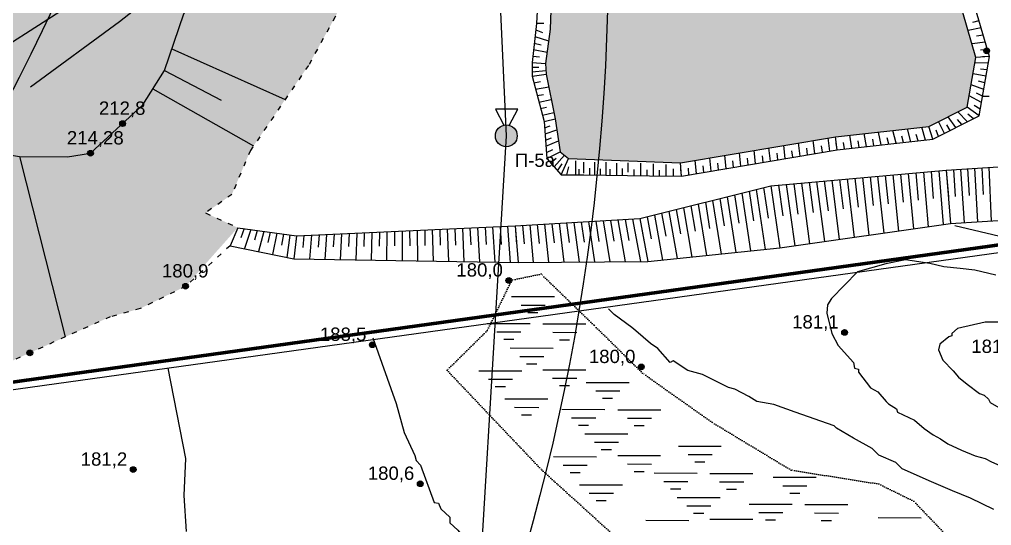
# Model space of a CAD drawing. Header units: millimetres. Extents: x 6127 to 9314, y 4730 to 7085.
# Drawn here: x 7521.1 to 7769.4, y 5654.5 to 5783.9 of the extents above; entities that cross this region are included whole.
import ezdxf

# ---------------------------------------------------------------- set-up
doc = ezdxf.new("R2010")
doc.units = ezdxf.units.MM
doc.header["$LTSCALE"] = 0.7
doc.linetypes.add('ACAD_ISO03W100', pattern=[30, 12, -18])
doc.linetypes.add('ACAD_ISO07W100', pattern=[3, 0, -3])
for name, color, linetype in [('болото', 84, 'Continuous'), ('відм', 14, 'Continuous'), ('горизонталі', 22, 'Continuous'), ('горный отвод', 7, 'Continuous'), ('Откос', 7, 'Continuous'), ('чорн', 255, 'Continuous')]:
    doc.layers.add(name, color=color, linetype=linetype)
doc.styles.get("Standard").update_dxf_attribs({"font": 'arial.ttf'})

# ---------------------------------------------------------------- blocks, each defined once
blk = doc.blocks.new('1')
at = {"layer": 'чорн', "color": 7, "ltscale": 0.2, "transparency": 33554687}
for p, q in [((5601.51, 1990.78), (5598.6, 1986.67)), ((5594.99, 1981.51), (5597.87, 1985.63))]:
    blk.add_line(p, q, dxfattribs=at)
for points in [[(5601.51, 1990.78), (5600.59, 1990.54)], [(5601.51, 1990.78), (5601.59, 1989.83)], [(5600.83, 1989.82), (5599.91, 1989.58)], [(5600.83, 1989.82), (5600.92, 1988.87)], [(5595.66, 1982.47), (5595.57, 1983.42)], [(5594.99, 1981.51), (5594.9, 1982.46)], [(5594.99, 1981.51), (5595.9, 1981.75)], [(5595.66, 1982.47), (5596.58, 1982.71)]]:
    blk.add_lwpolyline(points, dxfattribs=at)
blk.add_circle((5598.25, 1986.14), 0.633, dxfattribs=at)

msp = doc.modelspace()

# ---------------------------------------------------------------- hatches: boundary and pattern name
at = {"layer": 'відм', "ltscale": 0.2}
h = msp.add_hatch(color=256, dxfattribs=at)
h.dxf.hatch_style = 1
h.paths.add_polyline_path([(7768.89, 5775.9, 1), (7767.42, 5775.9, 1)])
h = msp.add_hatch(color=32, dxfattribs=at)
h.dxf.hatch_style = 1
h.paths.add_polyline_path([(7646.83, 5717.18, 1), (7645.36, 5717.18, 1)])
h = msp.add_hatch(color=32, dxfattribs=at)
h.dxf.hatch_style = 1
h.paths.add_polyline_path([(7732.58, 5703.89, 1), (7731.12, 5703.89, 1)])
h = msp.add_hatch(color=32, dxfattribs=at)
h.dxf.hatch_style = 1
h.paths.add_polyline_path([(7611.95, 5700.73, 1), (7610.49, 5700.74, 1)])
h = msp.add_hatch(color=32, dxfattribs=at)
h.dxf.hatch_style = 1
h.paths.add_polyline_path([(7680.68, 5695.06, 1), (7679.21, 5695.06, 1)])
h = msp.add_hatch(color=32, dxfattribs=at)
h.dxf.hatch_style = 1
h.paths.add_polyline_path([(7550.87, 5668.81, 1), (7549.4, 5668.81, 1)])
h = msp.add_hatch(color=32, dxfattribs=at)
h.dxf.hatch_style = 1
h.paths.add_polyline_path([(7624.19, 5665.19, 1), (7622.73, 5665.19, 1)])
at = {"layer": 'чорн', "ltscale": 0.2, "true_color": 0xf5f500}
h = msp.add_hatch(color=2, dxfattribs=at)
h.dxf.hatch_style = 1
h.paths.add_polyline_path([(7594.9, 5772.17), (7601.74, 5784.57), (7612.96, 5807.35), (7615.81, 5818.55), (7619.15, 5884.67), (7615.07, 5901.6), (7608.55, 5927.73), (7602.87, 5947.37), (7596.13, 5963.26), (7589.81, 5971.68), (7580.77, 5977.39), (7556.46, 5986.69), (7521.33, 5996.81), (7491.5, 5999.28), (7447.45, 6002.95), (7435.91, 6004.7), (7429.43, 6004.71), (7424.29, 6006.1), (7415.8, 6006.11), (7410.37, 6008), (7400.98, 6008.01), (7369.96, 6015.66), (7365.9, 6016.44), (7362.57, 6011.03), (7359.44, 6003.22), (7359.42, 5990.5), (7360.37, 5962.75), (7360.35, 5944.9), (7357.22, 5920.26), (7353.5, 5902.25), (7347.36, 5879.74), (7343.89, 5862.19), (7340.56, 5844.34), (7339.07, 5829.65), (7341.91, 5804.24), (7353.8, 5743.38), (7357.27, 5694.88), (7413.35, 5684.07), (7442.36, 5684.03), (7485.55, 5688.38), (7516.07, 5695.23), (7544.27, 5707.9), (7551.94, 5710), (7563.51, 5715.69), (7576.84, 5730.68), (7568.62, 5734.45), (7575.33, 5739.18), (7580.08, 5750.44)])
at = {"layer": 'чорн', "ltscale": 0.2, "transparency": 33554687}
h = msp.add_hatch(color=5, dxfattribs=at)
h.dxf.hatch_style = 1
h.paths.add_polyline_path([(7759.45, 5794.74), (7754.65, 5799.99), (7748.38, 5811.59), (7745.7, 5813.33), (7726.26, 5811.97), (7703.6, 5813.76), (7671.07, 5812.86), (7659.74, 5805.01), (7657.28, 5800.79), (7657.28, 5798.32), (7656.64, 5781.41), (7655.48, 5772.67), (7655.61, 5769.96), (7657.94, 5758.55), (7659.17, 5750.05), (7661.37, 5748.36), (7689.92, 5747.25), (7729.51, 5753.95), (7753.41, 5756.56), (7763.2, 5761.53), (7765.4, 5774.24)])
h.paths.add_polyline_path([(7653.2, 5786.37), (7666.79, 5786.35), (7666.8, 5793.36), (7653.21, 5793.37)], flags=9)
at = {"layer": 'чорн', "ltscale": 0.2}
h = msp.add_hatch(color=256, dxfattribs=at)
h.dxf.hatch_style = 1
h.paths.add_polyline_path([(7548.15, 5757.29, 1), (7546.69, 5757.29, 1)])
at = {"layer": 'чорн', "ltscale": 0.2, "transparency": 33554687}
h = msp.add_hatch(color=1, dxfattribs=at)
h.dxf.hatch_style = 1
h.paths.add_polyline_path([(7648.22, 5754.16, 1), (7642.65, 5754.16, 1)])
at = {"layer": 'чорн', "ltscale": 0.2}
h = msp.add_hatch(color=256, dxfattribs=at)
h.dxf.hatch_style = 1
h.paths.add_polyline_path([(7539.96, 5749.71, 1), (7538.5, 5749.71, 1)])
h = msp.add_hatch(color=256, dxfattribs=at)
h.dxf.hatch_style = 1
h.paths.add_polyline_path([(7564.24, 5715.69, 1), (7562.78, 5715.69, 1)])
h = msp.add_hatch(color=256, dxfattribs=at)
h.dxf.hatch_style = 1
h.paths.add_polyline_path([(7524.46, 5698.67, 1), (7523, 5698.67, 1)])

# ---------------------------------------------------------------- linework, layer by layer
at = {"color": 1, "ltscale": 0.2, "transparency": 33554687}
for p, q in [((7619.62, 6322.79), (7645.44, 5754.16)), ((7645.44, 5754.16), (7607.72, 5124.38))]:
    msp.add_line(p, q, dxfattribs=at)
at = {"color": 3, "ltscale": 0.2, "transparency": 33554687}
for centre, radius in [((7031.15, 6019.46), 550), ((7118.46, 5800.5), 553)]:
    msp.add_circle(centre, radius, dxfattribs=at)
at = {"layer": 'болото', "color": 0, "linetype": 'ACAD_ISO07W100', "lineweight": 25, "ltscale": 0.2}
msp.add_lwpolyline([(7654.48, 5668.76), (7688.67, 5637.73), (7712.19, 5626.48), (7736.77, 5612.56), (7752, 5605.6), (7770.54, 5613.74), (7777.3, 5623.17), (7768.72, 5640.69), (7749.53, 5660.75), (7740.6, 5665.14), (7718.19, 5668.7), (7698.01, 5680.91), (7680.25, 5693.51), (7667.76, 5705.83), (7654.34, 5718.85), (7646.83, 5717.27), (7640.57, 5704.38), (7630.3, 5694.25), (7654.48, 5668.76)], dxfattribs=at)
at = {"layer": 'болото', "ltscale": 0.2}
for points in [[(7646.74, 5713.05), (7657.72, 5713.04)], [(7649.21, 5710.89), (7655.36, 5710.89)], [(7650.94, 5709.01), (7653.53, 5709)], [(7640.56, 5706.19), (7651.54, 5706.18)], [(7643.04, 5704.03), (7649.19, 5704.03)], [(7654.81, 5706.07), (7665.79, 5706.06)], [(7657.29, 5703.92), (7663.44, 5703.91)], [(7644.77, 5702.15), (7647.35, 5702.14)], [(7659.02, 5702.03), (7661.61, 5702.03)], [(7646.42, 5699.92), (7657.4, 5699.91)], [(7648.89, 5697.77), (7655.04, 5697.76)], [(7638.43, 5694.08), (7649.41, 5694.06)], [(7650.62, 5695.88), (7653.21, 5695.88)], [(7654.8, 5694.36), (7665.78, 5694.35)], [(7640.9, 5691.92), (7647.05, 5691.91)], [(7657.27, 5692.2), (7663.43, 5692.19)], [(7642.63, 5690.03), (7645.22, 5690.03)], [(7659.01, 5690.32), (7661.59, 5690.31)], [(7665.82, 5691.09), (7676.8, 5691.08)], [(7668.29, 5688.94), (7674.45, 5688.93)], [(7645.09, 5686.9), (7656.07, 5686.89)], [(7670.03, 5687.05), (7672.61, 5687.05)], [(7647.56, 5684.74), (7653.72, 5684.73)], [(7659.65, 5684.23), (7670.63, 5684.22)], [(7673.9, 5684.12), (7684.88, 5684.1)], [(7649.29, 5682.85), (7651.88, 5682.85)], [(7662.12, 5682.08), (7668.27, 5682.07)], [(7676.37, 5681.96), (7682.53, 5681.95)], [(7663.85, 5680.19), (7666.44, 5680.19)], [(7678.1, 5680.07), (7680.69, 5680.07)], [(7665.5, 5677.97), (7676.48, 5677.95)], [(7667.98, 5675.81), (7674.13, 5675.8)], [(7689.39, 5674.81), (7700.37, 5674.8)], [(7657.51, 5672.12), (7668.49, 5672.11)], [(7669.71, 5673.92), (7672.29, 5673.92)], [(7673.89, 5672.4), (7684.86, 5672.39)], [(7691.86, 5672.66), (7698.02, 5672.65)], [(7659.98, 5669.96), (7666.14, 5669.95)], [(7676.36, 5670.25), (7682.51, 5670.24)], [(7693.6, 5670.77), (7696.18, 5670.77)], [(7661.72, 5668.07), (7664.3, 5668.07)], [(7678.09, 5668.36), (7680.68, 5668.36)], [(7683.22, 5667.95), (7694.2, 5667.94)], [(7697.47, 5667.84), (7708.45, 5667.82)], [(7713.63, 5666.85), (7724.6, 5666.84)], [(7664.17, 5664.94), (7675.15, 5664.93)], [(7685.69, 5665.8), (7691.84, 5665.79)], [(7699.94, 5665.68), (7706.09, 5665.67)], [(7716.1, 5664.7), (7722.25, 5664.69)], [(7666.65, 5662.78), (7672.8, 5662.78)], [(7687.42, 5663.91), (7690.01, 5663.91)], [(7689.07, 5661.69), (7700.05, 5661.67)], [(7701.67, 5663.79), (7704.26, 5663.79)], [(7717.83, 5662.81), (7720.42, 5662.81)], [(7668.38, 5660.9), (7670.96, 5660.89)], [(7691.54, 5659.53), (7697.7, 5659.52)], [(7707.45, 5659.99), (7718.43, 5659.98)], [(7721.7, 5659.88), (7732.68, 5659.86)], [(7693.28, 5657.64), (7695.86, 5657.64)], [(7709.92, 5657.84), (7716.08, 5657.83)], [(7724.18, 5657.72), (7730.33, 5657.71)], [(7681.08, 5655.84), (7692.06, 5655.83)], [(7697.45, 5656.12), (7708.43, 5656.11)], [(7711.66, 5655.95), (7714.24, 5655.95)], [(7725.91, 5655.83), (7728.49, 5655.83)], [(7740.4, 5656.52), (7751.38, 5656.51)]]:
    msp.add_lwpolyline(points, dxfattribs=at)
at = {"layer": 'відм', "color": 7, "ltscale": 0.2}
msp.add_circle((7768.15, 5775.9), 0.733, dxfattribs=at)
at = {"layer": 'відм', "color": 32, "ltscale": 0.2}
for centre in [(7646.09, 5717.18), (7731.85, 5703.89), (7611.22, 5700.74), (7679.94, 5695.06), (7550.14, 5668.81), (7623.46, 5665.19)]:
    msp.add_circle(centre, 0.733, dxfattribs=at)
at = {"layer": 'горизонталі', "color": 32}
for points in [[(7760.04, 5731.2), (7789.17, 5724.34)], [(7770.49, 5718.55), (7765.1, 5719.8), (7761.36, 5720.22), (7757.19, 5720.67), (7753.66, 5721.51), (7747.44, 5722.44), (7742.37, 5721.46), (7735.15, 5719.35), (7728.52, 5712.53), (7727.53, 5710.92), (7727.32, 5708.85), (7728.56, 5703.66), (7730.22, 5700.54), (7734.15, 5696.18), (7734.36, 5694.73), (7735.4, 5694.52), (7735.39, 5693.69), (7738.5, 5689.75), (7738.5, 5689.75), (7740.37, 5688.71), (7742.44, 5686.21), (7743.06, 5685.59), (7745.14, 5684.34), (7745.14, 5684.34), (7745.14, 5684.34), (7745.34, 5683.51), (7749.7, 5681.43), (7752.18, 5679.36), (7754.46, 5677.69), (7756.33, 5676.65), (7758.2, 5675.41), (7761.72, 5673.74), (7765.25, 5672.29), (7767.74, 5671.66), (7769.39, 5670.83), (7779.56, 5666.25)], [(7770, 5658.59), (7763.99, 5661.5), (7759.43, 5663.37), (7754.04, 5665.66), (7746.57, 5668.99), (7744.91, 5670.65), (7740.56, 5672.52), (7738.9, 5674.18), (7734.13, 5676.89), (7729.78, 5679.38), (7729.15, 5680), (7719.2, 5683.54), (7713.81, 5685.42), (7709.45, 5686.25), (7707.38, 5687.5), (7703.85, 5689.37), (7702.19, 5689.79), (7695.56, 5693.12), (7691.82, 5694.16), (7688.09, 5696.65), (7687.26, 5696.24), (7684.15, 5699.77), (7682.29, 5701.02), (7678.56, 5704.34), (7677.52, 5705.17), (7672.96, 5708.5), (7671.54, 5709.93)], [(7771.72, 5706.51), (7767.78, 5706.52), (7760.72, 5704.87), (7759.27, 5703.62), (7759.27, 5703), (7758.44, 5702.79), (7756.15, 5700.93), (7755.88, 5699.45), (7756.97, 5696.82), (7759.6, 5694.1), (7760.91, 5692.42), (7763.13, 5690.62), (7766.3, 5688.26), (7767.55, 5687.84), (7768.58, 5686.81), (7769, 5685.97), (7771.28, 5684.73)], [(7611.33, 5702.55), (7617.34, 5685.74), (7619.39, 5678.27), (7622.08, 5672.45), (7622.39, 5671.1), (7623.53, 5669.96), (7627.05, 5660.41), (7628.09, 5660.21), (7628.71, 5658.75), (7630.99, 5656.67), (7630.98, 5655.22), (7633.06, 5653.35), (7633.68, 5652.52), (7635.34, 5650.65), (7636.37, 5649.61), (7637.82, 5648.57), (7645.08, 5643.38), (7646.11, 5641.51)], [(7563.76, 5653.02), (7563.15, 5662.15), (7563.57, 5671.69), (7559.11, 5694.74)]]:
    msp.add_lwpolyline(points, dxfattribs=at)
at = {"layer": 'горный отвод', "color": 7, "ltscale": 0.2}
for points in [[(8210.56, 6196.61), (8225.4, 6093.88), (8228.28, 6077.75), (7867.23, 6042.06), (7884.37, 5811.65), (7998.72, 5796.99), (8009.93, 5714.66), (7893.11, 5741.23), (7485.75, 5684.53), (7371.91, 5668.57), (7363.94, 5566.46)], [(8007.55, 5717.27), (7893.2, 5743.27), (7485.48, 5686.52), (7370.03, 5670.34), (7361.89, 5566.02)], [(8007.55, 5717.27), (7893.2, 5743.27), (7485.48, 5686.52), (7370.03, 5670.34), (7361.89, 5566.02)], [(8007.55, 5717.27), (7893.2, 5743.27), (7485.48, 5686.52), (7370.03, 5670.34), (7361.89, 5566.02)], [(8007.55, 5717.26), (7893.2, 5743.27), (7485.48, 5686.52), (7370.03, 5670.33), (7361.89, 5566.03)]]:
    msp.add_lwpolyline(points, dxfattribs=at)
at = {"layer": 'горный отвод', "color": 2, "lineweight": 200, "ltscale": 0.2}
msp.add_lwpolyline([(8007.55, 5717.26), (7893.2, 5743.26), (7485.48, 5686.52), (7370.03, 5670.33), (7361.89, 5566.03)], dxfattribs=at)
at = {"layer": 'Откос', "color": 7, "ltscale": 0.15}
for p, q in [((7766.18, 5783.6), (7764.55, 5783.19)), ((7652.95, 5781.25), (7654.7, 5780.6)), ((7766.72, 5781.77), (7763.42, 5781.07)), ((7652.77, 5779.58), (7656.25, 5778.49)), ((7767.25, 5779.93), (7765.58, 5779.65)), ((7652.39, 5776.25), (7655.86, 5775.58)), ((7652.58, 5777.91), (7654.32, 5777.48)), ((7767.78, 5778.1), (7764.41, 5777.66)), ((7768.31, 5776.27), (7766.61, 5776.11)), ((7652.2, 5774.58), (7653.93, 5774.35)), ((7768.85, 5774.43), (7765.4, 5774.24)), ((7768.85, 5774.43), (7767.12, 5774.34)), ((7652.01, 5772.91), (7655.48, 5772.67)), ((7652.01, 5772.91), (7655.48, 5772.67)), ((7652.01, 5771.74), (7653.76, 5771.75)), ((7768.55, 5772.75), (7765.16, 5772.83)), ((7768.26, 5771.07), (7766.59, 5771.24)), ((7652.01, 5770.58), (7655.56, 5770.86)), ((7652.01, 5769.41), (7655.61, 5769.96)), ((7652.01, 5769.41), (7653.81, 5769.69)), ((7767.97, 5769.39), (7764.67, 5770)), ((7652.45, 5767.76), (7654.19, 5768.05)), ((7652.89, 5766.11), (7656.27, 5766.7)), ((7767.39, 5766.02), (7764.18, 5767.18)), ((7767.68, 5767.71), (7766.05, 5768.15)), ((7653.33, 5764.45), (7654.97, 5764.76)), ((7653.77, 5762.8), (7656.94, 5763.44)), ((7766.81, 5762.66), (7763.69, 5764.36)), ((7767.1, 5764.34), (7765.52, 5765.06)), ((7654.21, 5761.15), (7655.74, 5761.48)), ((7766.23, 5759.3), (7763.2, 5761.53)), ((7766.23, 5759.3), (7763.2, 5761.53)), ((7766.52, 5760.98), (7764.98, 5761.96)), ((7654.65, 5759.49), (7657.6, 5760.18)), ((7655.09, 5757.84), (7657.94, 5758.55)), ((7760.31, 5756.29), (7758.31, 5759.05)), ((7763.27, 5757.79), (7760.75, 5760.29)), ((7764.75, 5758.55), (7763.36, 5759.73)), ((7655.09, 5757.84), (7656.51, 5758.19)), ((7655.21, 5756.26), (7656.68, 5756.69)), ((7752.51, 5753.08), (7751.57, 5756.36)), ((7754.39, 5753.29), (7753.41, 5756.56)), ((7757.35, 5754.79), (7755.86, 5757.8)), ((7758.83, 5755.54), (7757.95, 5756.98)), ((7761.79, 5757.04), (7760.66, 5758.35)), ((7655.33, 5754.67), (7658.35, 5755.72)), ((7655.45, 5753.09), (7657, 5753.7)), ((7728.08, 5750.29), (7727.62, 5753.63)), ((7729.97, 5750.62), (7729.51, 5753.95)), ((7733.73, 5751.03), (7733.18, 5754.35)), ((7737.48, 5751.44), (7736.86, 5754.75)), ((7741.24, 5751.85), (7740.54, 5755.15)), ((7743.12, 5752.05), (7742.75, 5753.7)), ((7745, 5752.26), (7744.22, 5755.55)), ((7746.87, 5752.46), (7746.46, 5754.11)), ((7748.75, 5752.67), (7747.89, 5755.96)), ((7750.63, 5752.88), (7750.18, 5754.52)), ((7754.39, 5753.29), (7753.9, 5754.92)), ((7755.87, 5754.04), (7755.25, 5755.61)), ((7655.58, 5751.51), (7658.76, 5752.88)), ((7712.93, 5747.73), (7712.54, 5751.08)), ((7716.71, 5748.37), (7716.31, 5751.71)), ((7720.5, 5749.01), (7720.08, 5752.35)), ((7722.4, 5749.33), (7722.18, 5751)), ((7724.29, 5749.65), (7723.85, 5752.99)), ((7726.18, 5749.97), (7725.96, 5751.64)), ((7729.97, 5750.62), (7729.74, 5752.28)), ((7731.85, 5750.82), (7731.6, 5752.48)), ((7735.6, 5751.23), (7735.31, 5752.89)), ((7739.36, 5751.64), (7739.03, 5753.3)), ((7655.7, 5749.93), (7657.33, 5750.7)), ((7655.82, 5748.34), (7659.17, 5750.05)), ((7655.82, 5748.34), (7659.17, 5750.05)), ((7657.64, 5746.26), (7660.27, 5749.21)), ((7697.78, 5745.17), (7697.46, 5748.53)), ((7701.57, 5745.81), (7701.23, 5749.16)), ((7705.35, 5746.45), (7705, 5749.8)), ((7709.14, 5747.09), (7708.77, 5750.44)), ((7711.03, 5747.41), (7710.85, 5749.09)), ((7714.82, 5748.05), (7714.62, 5749.72)), ((7718.61, 5748.69), (7718.4, 5750.36)), ((7656.73, 5747.3), (7658.22, 5748.47)), ((7658.55, 5745.22), (7659.68, 5747)), ((7659.46, 5744.17), (7661.37, 5748.36)), ((7659.46, 5744.17), (7661.37, 5748.36)), ((7660.89, 5744.17), (7661.44, 5746.27)), ((7690.2, 5743.89), (7689.92, 5747.25)), ((7693.99, 5744.53), (7693.69, 5747.89)), ((7695.88, 5744.85), (7695.73, 5746.53)), ((7699.67, 5745.49), (7699.51, 5747.17)), ((7703.46, 5746.13), (7703.29, 5747.81)), ((7707.25, 5746.77), (7707.07, 5748.45)), ((7768.69, 5746.13), (7769.32, 5732.39)), ((7690.2, 5743.89), (7690.06, 5745.57)), ((7692.1, 5744.21), (7691.95, 5745.89)), ((7738.36, 5743.68), (7739.15, 5736.35)), ((7740.3, 5743.86), (7741.85, 5729.29)), ((7742.25, 5744.03), (7743, 5736.8)), ((7744.2, 5744.21), (7745.63, 5729.83)), ((7746.15, 5744.38), (7746.84, 5737.24)), ((7748.1, 5744.56), (7749.42, 5730.37)), ((7750.04, 5744.73), (7750.68, 5737.69)), ((7751.99, 5744.91), (7753.21, 5730.91)), ((7753.94, 5745.08), (7754.52, 5738.13)), ((7755.89, 5745.26), (7757, 5731.46)), ((7757.84, 5745.43), (7758.36, 5738.58)), ((7757.84, 5745.43), (7758.89, 5731.73)), ((7759.64, 5745.55), (7760.14, 5738.69)), ((7761.45, 5745.66), (7762.37, 5731.95)), ((7763.26, 5745.78), (7763.68, 5738.92)), ((7765.07, 5745.89), (7765.84, 5732.17)), ((7766.88, 5746.01), (7767.23, 5739.15)), ((7713.03, 5741.4), (7715.33, 5725.5)), ((7713.03, 5741.4), (7715.33, 5725.5)), ((7714.98, 5741.58), (7716.1, 5733.67)), ((7716.93, 5741.75), (7719.12, 5726.04)), ((7718.87, 5741.93), (7719.94, 5734.12)), ((7720.82, 5742.1), (7722.91, 5726.58)), ((7722.77, 5742.28), (7723.79, 5734.57)), ((7724.72, 5742.45), (7726.7, 5727.12)), ((7726.67, 5742.63), (7727.63, 5735.01)), ((7728.62, 5742.8), (7730.48, 5727.67)), ((7730.56, 5742.98), (7731.47, 5735.46)), ((7732.51, 5743.16), (7734.27, 5728.21)), ((7734.46, 5743.33), (7735.31, 5735.9)), ((7736.41, 5743.51), (7738.06, 5728.75)), ((7701.87, 5738.6), (7704.1, 5724.34)), ((7703.73, 5739.07), (7704.85, 5731.8)), ((7705.59, 5739.53), (7707.84, 5724.72)), ((7707.45, 5740), (7708.58, 5732.46)), ((7709.31, 5740.47), (7711.59, 5725.11)), ((7711.17, 5740.94), (7712.32, 5733.12)), ((7692.56, 5736.26), (7693.65, 5729.81)), ((7694.42, 5736.73), (7696.61, 5723.56)), ((7696.29, 5737.2), (7697.38, 5730.48)), ((7698.15, 5737.66), (7700.35, 5723.95)), ((7700.01, 5738.13), (7701.12, 5731.14)), ((7683.26, 5733.92), (7685.37, 5722.4)), ((7685.12, 5734.39), (7686.18, 5728.49)), ((7686.98, 5734.86), (7689.12, 5722.79)), ((7688.84, 5735.33), (7689.92, 5729.15)), ((7690.7, 5735.79), (7692.86, 5723.17)), ((7647.72, 5731.17), (7648.44, 5721.77)), ((7649.59, 5731.28), (7649.99, 5726.53)), ((7651.46, 5731.38), (7652.34, 5721.8)), ((7653.33, 5731.49), (7653.81, 5726.65)), ((7655.21, 5731.6), (7656.25, 5721.82)), ((7657.08, 5731.7), (7657.64, 5726.77)), ((7658.95, 5731.81), (7660.15, 5721.85)), ((7660.82, 5731.92), (7661.46, 5726.89)), ((7662.69, 5732.02), (7664.06, 5721.88)), ((7664.56, 5732.13), (7665.29, 5727.01)), ((7666.44, 5732.24), (7667.96, 5721.91)), ((7668.31, 5732.35), (7669.11, 5727.13)), ((7670.18, 5732.45), (7671.87, 5721.94)), ((7672.05, 5732.56), (7672.94, 5727.26)), ((7673.92, 5732.67), (7675.77, 5721.97)), ((7675.8, 5732.77), (7676.76, 5727.38)), ((7677.67, 5732.88), (7679.68, 5722)), ((7679.54, 5732.99), (7680.58, 5727.5)), ((7679.54, 5732.99), (7681.63, 5722.01)), ((7681.4, 5733.46), (7682.45, 5727.83))]:
    msp.add_line(p, q, dxfattribs=at)
at = {"layer": 'чорн', "color": 7, "ltscale": 0.15}
for p, q in [((7768.85, 5774.43), (7762.46, 5796.43)), ((7765.4, 5774.24), (7759.45, 5794.74)), ((7653.14, 5782.92), (7652.01, 5772.91)), ((7656.64, 5781.41), (7655.48, 5772.67)), ((7560.03, 5776.43), (7588.98, 5763.49)), ((7763.2, 5761.53), (7765.4, 5774.24)), ((7766.23, 5759.3), (7768.85, 5774.43)), ((7558.16, 5770.87), (7572.64, 5763.3)), ((7652.01, 5772.91), (7652.01, 5769.41)), ((7655.48, 5772.67), (7655.61, 5769.96)), ((7652.01, 5769.41), (7655.09, 5757.84)), ((7655.61, 5769.96), (7657.94, 5758.55)), ((7555.19, 5766.18), (7580.88, 5751.61)), ((7753.41, 5756.56), (7763.2, 5761.53)), ((7657.94, 5758.55), (7659.17, 5750.05)), ((7754.39, 5753.29), (7766.23, 5759.3)), ((7655.09, 5757.84), (7655.82, 5748.34)), ((7729.51, 5753.95), (7753.41, 5756.56)), ((7689.92, 5747.25), (7729.51, 5753.95)), ((7729.97, 5750.62), (7754.39, 5753.29)), ((7521.13, 5748.86), (7532.76, 5702.73)), ((7659.17, 5750.05), (7661.37, 5748.36)), ((7690.2, 5743.89), (7729.97, 5750.62)), ((7655.82, 5748.34), (7659.46, 5744.17)), ((7757.84, 5745.43), (7779.54, 5746.82)), ((7659.46, 5744.17), (7665.21, 5744.17)), ((7682.04, 5743.9), (7690.2, 5743.89)), ((7713.03, 5741.4), (7757.84, 5745.43)), ((7679.54, 5732.99), (7713.03, 5741.4)), ((7591.81, 5728.56), (7647.72, 5731.17)), ((7647.72, 5731.17), (7679.54, 5732.99)), ((7647.72, 5731.17), (7648.08, 5726.47)), ((7715.33, 5725.5), (7758.89, 5731.73)), ((7758.89, 5731.73), (7779.74, 5733.06)), ((7576.84, 5730.68), (7574.93, 5726.08)), ((7576.84, 5730.68), (7591.81, 5728.56)), ((7578.5, 5730.44), (7577.62, 5728.07)), ((7580.17, 5730.21), (7578.54, 5725.33)), ((7581.83, 5729.97), (7581.09, 5727.46)), ((7583.5, 5729.74), (7582.15, 5724.57)), ((7585.16, 5729.5), (7584.56, 5726.85)), ((7586.82, 5729.27), (7585.76, 5723.81)), ((7588.49, 5729.03), (7588.03, 5726.24)), ((7590.15, 5728.8), (7589.37, 5723.06)), ((7593.74, 5728.65), (7593.45, 5725.65)), ((7595.67, 5728.74), (7595.13, 5722.62)), ((7597.6, 5728.83), (7597.35, 5725.71)), ((7599.53, 5728.92), (7599.07, 5722.55)), ((7601.45, 5729.01), (7601.25, 5725.77)), ((7603.38, 5729.1), (7603.02, 5722.49)), ((7605.31, 5729.19), (7605.15, 5725.83)), ((7607.24, 5729.28), (7606.97, 5722.43)), ((7609.16, 5729.37), (7609.06, 5725.88)), ((7611.09, 5729.46), (7610.92, 5722.37)), ((7613.02, 5729.55), (7612.96, 5725.94)), ((7614.95, 5729.64), (7614.87, 5722.3)), ((7616.87, 5729.73), (7616.86, 5726)), ((7618.8, 5729.82), (7618.82, 5722.24)), ((7620.73, 5729.91), (7620.76, 5726.06)), ((7622.66, 5730), (7622.77, 5722.18)), ((7624.59, 5730.09), (7624.66, 5726.12)), ((7626.51, 5730.18), (7626.72, 5722.11)), ((7628.44, 5730.27), (7628.57, 5726.18)), ((7630.37, 5730.36), (7630.67, 5722.05)), ((7632.3, 5730.45), (7632.47, 5726.23)), ((7634.22, 5730.54), (7634.61, 5721.99)), ((7636.15, 5730.63), (7636.37, 5726.29)), ((7638.08, 5730.72), (7638.56, 5721.92)), ((7640.01, 5730.81), (7640.27, 5726.35)), ((7641.94, 5730.9), (7642.51, 5721.86)), ((7643.86, 5730.99), (7644.17, 5726.41)), ((7645.79, 5731.08), (7646.46, 5721.8)), ((7591.81, 5728.56), (7591.18, 5722.68)), ((7591.81, 5728.56), (7591.5, 5725.62)), ((7574.93, 5726.08), (7591.18, 5722.68)), ((7681.63, 5722.01), (7715.33, 5725.5)), ((7591.18, 5722.68), (7648.44, 5721.77)), ((7648.44, 5721.77), (7681.63, 5722.01))]:
    msp.add_line(p, q, dxfattribs=at)
at = {"layer": 'чорн', "color": 7, "linetype": 'ACAD_ISO03W100', "ltscale": 0.15}
for points in [[(7399.28, 6004.52), (7416.66, 6001.03), (7439.34, 5998.92), (7449.42, 5997.01), (7479.75, 5995.58), (7508.52, 5994.16), (7531.8, 5989.57), (7561.74, 5979.24), (7581.79, 5968.78), (7587.03, 5964.61), (7591.2, 5957.95), (7597.12, 5940.83), (7603.17, 5921.03), (7609.84, 5898.81), (7613.92, 5877.25), (7615.85, 5847.71), (7615.81, 5818.55), (7612.96, 5807.35), (7601.74, 5784.57), (7594.9, 5772.17), (7580.08, 5750.44), (7575.33, 5739.18), (7568.62, 5734.45), (7576.84, 5730.68)], [(7574.93, 5726.08), (7563.51, 5715.69), (7551.94, 5710), (7544.27, 5707.9), (7516.07, 5695.23)]]:
    msp.add_lwpolyline(points, dxfattribs=at)
at = {"layer": 'чорн', "color": 7, "ltscale": 0.15}
for points in [[(7505.65, 5751.47), (7521.13, 5748.86), (7533.35, 5748.84), (7539.23, 5749.71), (7552.58, 5762.07), (7558.16, 5770.87), (7563.04, 5785.38), (7567.86, 5792.87), (7577.73, 5800.69), (7586.21, 5810.59), (7590.39, 5816.35), (7592.61, 5823.49), (7596.61, 5830.27), (7599.46, 5839.3), (7596.58, 5857.12), (7594.38, 5873.75), (7589.22, 5891.46), (7585.38, 5905.41), (7581.29, 5922.58), (7571.45, 5941.52), (7563.17, 5950.26), (7545.93, 5963.12), (7533.11, 5970.01), (7506.31, 5978.09)], [(7523.94, 5766.67), (7546.61, 5783.41), (7569.24, 5801.2), (7580.39, 5818.14), (7587.47, 5833.31), (7587.49, 5847.24), (7585.02, 5870.42), (7582.26, 5894.22), (7580.04, 5903.73), (7566.15, 5929.97), (7547.17, 5953.74), (7537.22, 5959.68), (7523.59, 5965.95), (7504.18, 5972.23)], [(7515.86, 5776.12), (7549.44, 5797.65), (7557.54, 5804.15), (7570.01, 5818.54), (7577.34, 5836.1), (7577.36, 5854.66), (7573.51, 5893.46), (7570.29, 5904.66), (7557.91, 5926.9), (7546.15, 5941.29), (7534.25, 5950.96), (7513.66, 5958.11)]]:
    msp.add_lwpolyline(points, dxfattribs=at)
at = {"layer": 'чорн', "ltscale": 0.2, "transparency": 33554687}
for points in [[(7657.28, 5798.32), (7656.64, 5781.41)], [(7655.04, 5782.9), (7653.14, 5782.92)], [(7661.37, 5748.36), (7689.92, 5747.25)], [(7663.09, 5747.75), (7663.09, 5744.17)], [(7665.2, 5747.47), (7665.2, 5744.62)], [(7668.01, 5747.42), (7668.01, 5744.12)], [(7670.9, 5747.42), (7670.9, 5744.08)], [(7673.58, 5747.18), (7673.58, 5744.03)], [(7676.52, 5747.3), (7676.52, 5744.87)], [(7679.74, 5747.14), (7679.74, 5743.94)], [(7682.96, 5747.01), (7682.96, 5743.9)], [(7686.18, 5746.85), (7686.18, 5743.9)], [(7663.96, 5745.61), (7663.96, 5744.17)], [(7665.21, 5744.17), (7682.04, 5743.9)], [(7666.72, 5745.86), (7666.72, 5744.14)], [(7669.45, 5745.77), (7669.45, 5744.1)], [(7671.93, 5745.61), (7671.93, 5744.06)], [(7675.03, 5745.82), (7675.03, 5744.01)], [(7678.04, 5745.57), (7678.04, 5743.96)], [(7681.31, 5745.44), (7681.31, 5743.91)], [(7684.45, 5745.36), (7684.45, 5743.9)], [(7688.08, 5745.69), (7688.08, 5743.89)]]:
    msp.add_lwpolyline(points, dxfattribs=at)
at = {"layer": 'чорн', "ltscale": 0.2}
msp.add_lwpolyline([(7653.92, 5796.9), (7653.14, 5782.92)], dxfattribs=at)
at = {"layer": 'чорн', "linetype": 'ACAD_ISO03W100', "ltscale": 0.2, "transparency": 33554687}
msp.add_lwpolyline([(7767.1, 5764.34), (7792.46, 5764.34)], dxfattribs=at)
at = {"layer": 'чорн', "color": 7, "ltscale": 0.2, "transparency": 33554687}
msp.add_lwpolyline([(7646.18, 5756.85), (7648.38, 5761), (7642.71, 5761), (7644.81, 5756.88)], dxfattribs=at)
at = {"layer": 'чорн', "color": 7, "ltscale": 0.2}
for centre in [(7547.42, 5757.29), (7539.23, 5749.71), (7563.51, 5715.69), (7523.73, 5698.67)]:
    msp.add_circle(centre, 0.733, dxfattribs=at)
at = {"layer": 'чорн', "color": 7, "ltscale": 0.2, "transparency": 33554687}
msp.add_circle((7645.44, 5754.16), 2.79, dxfattribs=at)

# ---------------------------------------------------------------- block references
at = {"layer": 'чорн', "xscale": 2, "yscale": 2, "zscale": 2, "rotation": 340.6287930735733}
msp.add_blockref('1', (-4118.57, 5610.03), dxfattribs=at)

# ---------------------------------------------------------------- texts
at = {"color": 1, "ltscale": 0.2, "transparency": 33554687, "insert": (7647.61, 5749.63), "char_height": 3.4, "attachment_point": 1}
msp.add_mtext_dynamic_manual_height_columns('П-5а', width=29.6861, gutter_width=12.5, heights=[0], dxfattribs=at)
at = {"layer": 'чорн', "color": 7, "ltscale": 0.2, "char_height": 3.4, "attachment_point": 1, "rotation": 359.9325}
for s, insert in [('212,8', (7541.38, 5762.96)), ('214,28', (7533.19, 5755.38)), ('180,9', (7557.48, 5721.36))]:
    msp.add_mtext_dynamic_manual_height_columns(s, width=2.4374, gutter_width=12.5, heights=[0], dxfattribs=dict(at, insert=insert))
at = {"layer": 'чорн', "color": 32, "ltscale": 0.2, "char_height": 3.4, "attachment_point": 1, "rotation": 359.9325}
for s, insert in [('180,0', (7632.69, 5721.59)), ('181,1', (7718.45, 5708.3)), ('188,5', (7597.82, 5705.14)), ('181,7', (7764.22, 5702.05)), ('180,0', (7666.54, 5699.47)), ('181,2', (7536.73, 5673.22)), ('180,6', (7610.06, 5669.6))]:
    msp.add_mtext_dynamic_manual_height_columns(s, width=2.4374, gutter_width=12.5, heights=[0], dxfattribs=dict(at, insert=insert))

doc.saveas('drawing.dxf')
